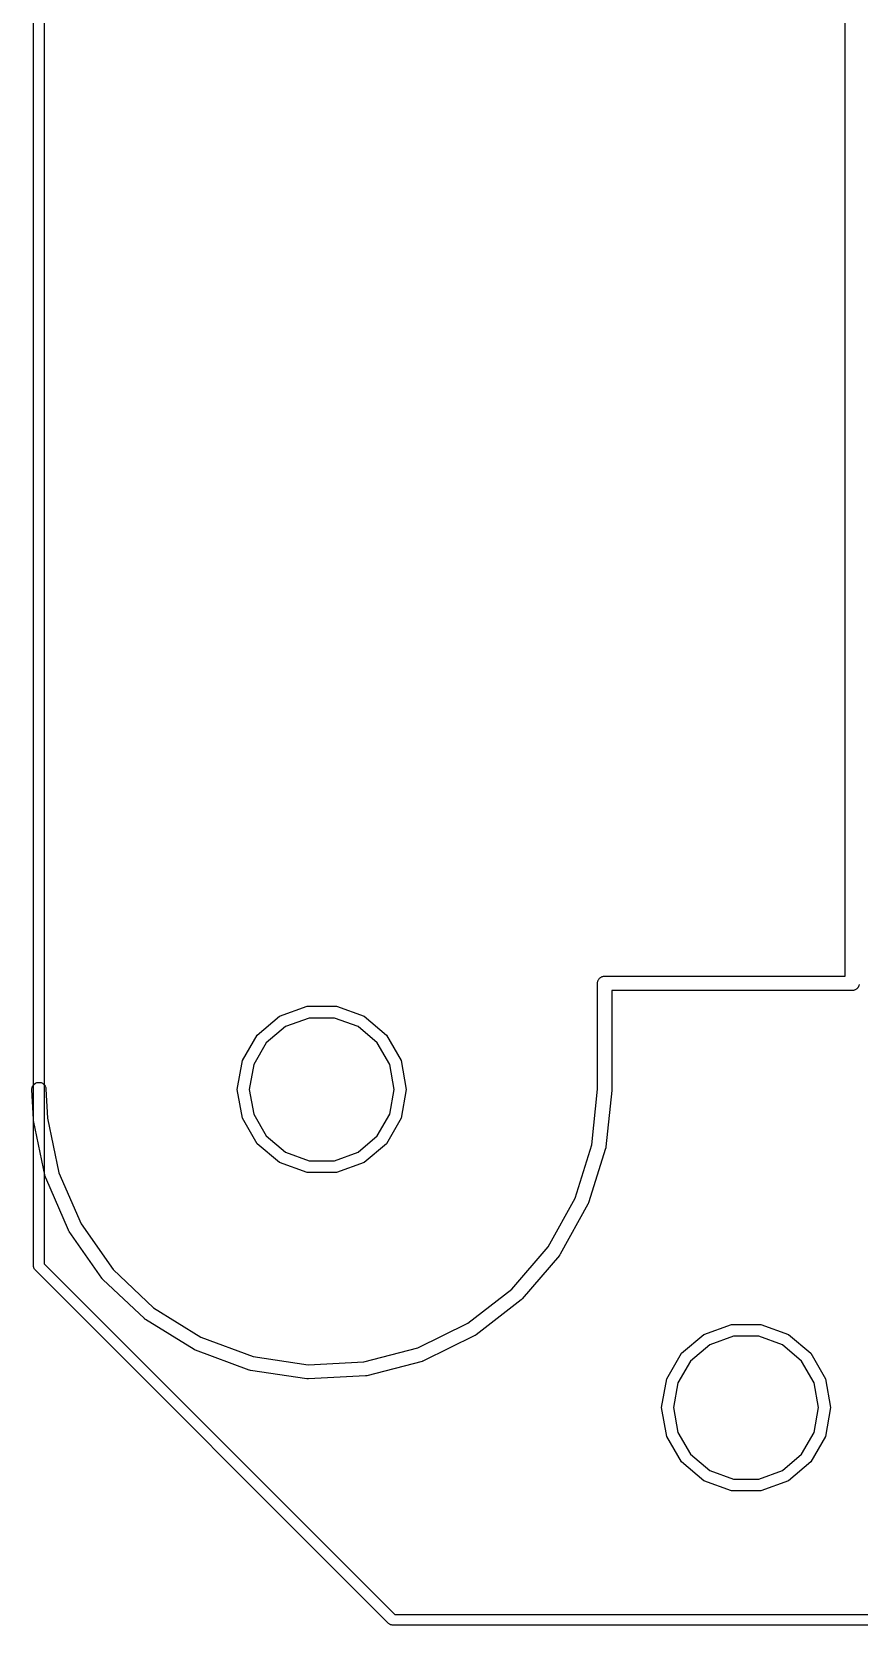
# Model space of a CAD drawing. Extents: x 0 to 100, y 0 to 100.
# Drawn here: x -0.1 to 11.6, y 3.92 to 26.45 of the extents above; entities that cross this region are included whole.
import ezdxf

# ---------------------------------------------------------------- set-up
doc = ezdxf.new("R2010")
doc.units = 0
doc.header["$MEASUREMENT"] = 0
doc.layers.add('BLACK', color=7, linetype='CONTINUOUS')

msp = doc.modelspace()

# ---------------------------------------------------------------- linework, layer by layer
at = {"layer": 'BLACK', "linetype": 'CONTINUOUS'}
for p, q in [((-0.075, 9.00327), (-0.075, 47.1893)), ((0.075, 47.1772), (0.075, 9.03106)), ((11.4, 13.1), (11.4, 27.9)), ((7.92221, 13.0653), (7.92902, 13.071)), ((7.92902, 13.071), (7.93473, 13.0778)), ((7.93473, 13.0778), (7.94243, 13.0822)), ((7.94243, 13.0822), (7.94923, 13.0879)), ((7.94923, 13.0879), (7.95758, 13.091)), ((7.95758, 13.091), (7.96527, 13.0954)), ((7.96527, 13.0954), (7.97402, 13.097)), ((7.97402, 13.097), (7.98237, 13.1)), ((7.98237, 13.1), (7.99125, 13.1)), ((7.99125, 13.1), (7.99125, 13.1)), ((7.99125, 13.1), (11.4, 13.1)), ((7.9, 13.0176), (7.90304, 13.026)), ((7.9, 13.0087), (7.9, 13.0176)), ((7.9, 11.5051), (7.9, 13.0087)), ((7.90304, 13.026), (7.90458, 13.0347)), ((7.90458, 13.0347), (7.90902, 13.0424)), ((7.90902, 13.0424), (7.91206, 13.0508)), ((7.91206, 13.0508), (7.91777, 13.0576)), ((7.91777, 13.0576), (7.92221, 13.0653)), ((11.5087, 12.9), (8.1, 12.9)), ((8.1, 12.9), (8.1, 11.4913)), ((11.5088, 12.9), (11.5087, 12.9)), ((11.5176, 12.9), (11.5088, 12.9)), ((11.526, 12.903), (11.5176, 12.9)), ((11.5347, 12.9046), (11.526, 12.903)), ((11.5424, 12.909), (11.5347, 12.9046)), ((11.5508, 12.9121), (11.5424, 12.909)), ((11.5576, 12.9178), (11.5508, 12.9121)), ((11.5653, 12.9222), (11.5576, 12.9178)), ((11.571, 12.929), (11.5653, 12.9222)), ((11.5778, 12.9347), (11.571, 12.929)), ((11.5822, 12.9424), (11.5778, 12.9347)), ((11.5879, 12.9492), (11.5822, 12.9424)), ((11.591, 12.9576), (11.5879, 12.9492)), ((11.5954, 12.9653), (11.591, 12.9576)), ((11.597, 12.974), (11.5954, 12.9653)), ((11.6, 12.9824), (11.597, 12.974)), ((3.4025, 12.5349), (3.79249, 12.6768)), ((3.79249, 12.6768), (4.20751, 12.6768)), ((4.20751, 12.6768), (4.5975, 12.5349)), ((3.08458, 12.2681), (3.4025, 12.5349)), ((3.82201, 12.5094), (3.4875, 12.3877)), ((4.17799, 12.5094), (3.82201, 12.5094)), ((4.5125, 12.3877), (4.17799, 12.5094)), ((4.5975, 12.5349), (4.91542, 12.2681)), ((2.87707, 11.9087), (3.08458, 12.2681)), ((3.4875, 12.3877), (3.2148, 12.1589)), ((4.7852, 12.1589), (4.5125, 12.3877)), ((4.91542, 12.2681), (5.12293, 11.9087)), ((3.2148, 12.1589), (3.03681, 11.8506)), ((4.96319, 11.8506), (4.7852, 12.1589)), ((2.805, 11.5), (2.87707, 11.9087)), ((3.03681, 11.8506), (2.975, 11.5)), ((5.025, 11.5), (4.96319, 11.8506)), ((5.12293, 11.9087), (5.195, 11.5)), ((-0.09986, 11.5052), (-0.09677, 11.5252)), ((-0.09986, 11.4948), (-0.09986, 11.5052)), ((-0.07795, 11.0767), (-0.09986, 11.4948)), ((-0.09677, 11.5252), (-0.08973, 11.5442)), ((-0.08973, 11.5442), (-0.07902, 11.5613)), ((-0.07902, 11.5613), (-0.06508, 11.5759)), ((-0.06508, 11.5759), (-0.04848, 11.5875)), ((-0.04848, 11.5875), (-0.0299, 11.5954)), ((-0.0299, 11.5954), (-0.01011, 11.5995)), ((-0.01011, 11.5995), (0.01011, 11.5995)), ((0.01011, 11.5995), (0.0299, 11.5954)), ((0.0299, 11.5954), (0.04848, 11.5875)), ((0.04848, 11.5875), (0.06508, 11.5759)), ((0.06508, 11.5759), (0.07902, 11.5613)), ((0.07902, 11.5613), (0.08973, 11.5442)), ((0.08973, 11.5442), (0.09677, 11.5252)), ((0.09677, 11.5252), (0.09986, 11.5052)), ((0.09986, 11.5052), (0.12137, 11.0948)), ((2.87707, 11.0913), (2.805, 11.5)), ((2.975, 11.5), (3.03681, 11.1494)), ((4.96319, 11.1494), (5.025, 11.5)), ((5.195, 11.5), (5.12293, 11.0913)), ((7.81984, 10.7159), (7.9, 11.5051)), ((8.1, 11.4913), (8.09912, 11.4863)), ((8.09912, 11.4863), (8.01779, 10.6856)), ((-0.07758, 11.0742), (-0.07795, 11.0767)), ((-0.07758, 11.0718), (-0.07758, 11.0742)), ((-0.07598, 11.0614), (-0.07758, 11.0718)), ((0.08935, 10.2701), (-0.07598, 11.0614)), ((0.12137, 11.0948), (0.28305, 10.3209)), ((3.08458, 10.7319), (2.87707, 11.0913)), ((3.03681, 11.1494), (3.2148, 10.8411)), ((4.7852, 10.8411), (4.96319, 11.1494)), ((5.12293, 11.0913), (4.91542, 10.7319)), ((3.2148, 10.8411), (3.4875, 10.6123)), ((4.5125, 10.6123), (4.7852, 10.8411)), ((3.4025, 10.4651), (3.08458, 10.7319)), ((3.4875, 10.6123), (3.82201, 10.4906)), ((4.17799, 10.4906), (4.5125, 10.6123)), ((4.91542, 10.7319), (4.5975, 10.4651)), ((7.58415, 9.96383), (7.81984, 10.7159)), ((8.01372, 10.6658), (7.77197, 9.89434)), ((8.01471, 10.6706), (8.01372, 10.6658)), ((8.01619, 10.6752), (8.01471, 10.6706)), ((8.01779, 10.6856), (8.01619, 10.6752)), ((8.01779, 10.6856), (8.01779, 10.6856)), ((8.01779, 10.6856), (8.01779, 10.6856)), ((3.79249, 10.3232), (3.4025, 10.4651)), ((3.82201, 10.4906), (4.17799, 10.4906)), ((4.5975, 10.4651), (4.20751, 10.3232)), ((0.09083, 10.2654), (0.08935, 10.2701)), ((0.09181, 10.2606), (0.09083, 10.2654)), ((0.09545, 10.2508), (0.09181, 10.2606)), ((0.09546, 10.2508), (0.09545, 10.2508)), ((0.41654, 9.50885), (0.09546, 10.2508)), ((0.09546, 10.2508), (0.09546, 10.2508)), ((0.28305, 10.3209), (0.59605, 9.5976)), ((4.20751, 10.3232), (3.79249, 10.3232)), ((7.20206, 9.27451), (7.58415, 9.96383)), ((7.764, 9.87575), (7.37206, 9.16867)), ((7.76593, 9.88025), (7.764, 9.87575)), ((7.76832, 9.88452), (7.76593, 9.88025)), ((7.77196, 9.89431), (7.76832, 9.88452)), ((7.77197, 9.89433), (7.77196, 9.89431)), ((7.77197, 9.89434), (7.77197, 9.89433)), ((0.41892, 9.50458), (0.41654, 9.50885)), ((0.42085, 9.50008), (0.41892, 9.50458)), ((0.4264, 9.4912), (0.42085, 9.50008)), ((0.89011, 8.82896), (0.4264, 9.4912)), ((0.59605, 9.5976), (1.04811, 8.952)), ((6.68916, 8.6761), (7.20206, 9.27451)), ((0.075, 9.03106), (5.03107, 4.075)), ((7.36052, 9.15207), (6.83441, 8.53824)), ((7.36332, 9.15609), (7.36052, 9.15207)), ((7.36651, 9.15979), (7.36332, 9.15609)), ((7.37205, 9.16865), (7.36651, 9.15979)), ((7.37206, 9.16866), (7.37205, 9.16865)), ((7.37206, 9.16867), (7.37206, 9.16866)), ((-0.07587, 8.99336), (-0.075, 9.00327)), ((-0.07329, 8.98375), (-0.07587, 8.99336)), ((-0.07156, 8.97395), (-0.07329, 8.98375)), ((-0.06989, 8.97105), (-0.07156, 8.97395)), ((-0.06902, 8.96782), (-0.06989, 8.97105)), ((-0.06331, 8.95967), (-0.06902, 8.96782)), ((-0.05834, 8.95105), (-0.06331, 8.95967)), ((-0.05072, 8.94466), (-0.05834, 8.95105)), ((4.94466, 3.94927), (-0.05072, 8.94466)), ((0.8933, 8.82525), (0.89011, 8.82896)), ((0.89609, 8.82124), (0.8933, 8.82525)), ((0.9033, 8.81367), (0.89609, 8.82124)), ((0.90331, 8.81366), (0.9033, 8.81367)), ((0.90332, 8.81366), (0.90331, 8.81366)), ((1.49071, 8.25818), (0.90332, 8.81366)), ((1.04811, 8.952), (1.62075, 8.41048)), ((6.06641, 8.19305), (6.68916, 8.6761)), ((1.62075, 8.41048), (2.29058, 7.99517)), ((6.81977, 8.5243), (6.18097, 8.0288)), ((6.82332, 8.52768), (6.81977, 8.5243)), ((6.82719, 8.53066), (6.82332, 8.52768)), ((6.83439, 8.53822), (6.82719, 8.53066)), ((6.8344, 8.53824), (6.83439, 8.53822)), ((6.83441, 8.53824), (6.8344, 8.53824)), ((1.49459, 8.25519), (1.49071, 8.25818)), ((1.49813, 8.25183), (1.49459, 8.25519)), ((1.50671, 8.24586), (1.49813, 8.25183)), ((1.50672, 8.24585), (1.50671, 8.24586)), ((1.50673, 8.24585), (1.50672, 8.24585)), ((2.19382, 7.81983), (1.50673, 8.24585)), ((5.35925, 7.84508), (6.06641, 8.19305)), ((9.4025, 8.0349), (9.79249, 8.17685)), ((9.79249, 8.17685), (10.2075, 8.17685)), ((10.2075, 8.17685), (10.5975, 8.0349)), ((2.29058, 7.99517), (3.03023, 7.72302)), ((6.16383, 8.01808), (5.43844, 7.66115)), ((6.16798, 8.02068), (6.16383, 8.01808)), ((6.17237, 8.02282), (6.16798, 8.02068)), ((6.18095, 8.02878), (6.17237, 8.02282)), ((6.18097, 8.02879), (6.18095, 8.02878)), ((6.18097, 8.0288), (6.18097, 8.02879)), ((9.08458, 7.76813), (9.4025, 8.0349)), ((9.4875, 7.88768), (9.2148, 7.65886)), ((9.82201, 8.00943), (9.4875, 7.88768)), ((10.178, 8.00943), (9.82201, 8.00943)), ((10.5125, 7.88768), (10.178, 8.00943)), ((10.7852, 7.65886), (10.5125, 7.88768)), ((10.5975, 8.0349), (10.9154, 7.76813)), ((2.19821, 7.81769), (2.19382, 7.81983)), ((2.20236, 7.8151), (2.19821, 7.81769)), ((2.21197, 7.81098), (2.20236, 7.8151)), ((2.21198, 7.81097), (2.21197, 7.81098)), ((2.21199, 7.81097), (2.21198, 7.81097)), ((2.97071, 7.53182), (2.21199, 7.81097)), ((3.03023, 7.72302), (3.80951, 7.60517)), ((4.59657, 7.64642), (5.35925, 7.84508)), ((5.43844, 7.66115), (5.42882, 7.65702)), ((8.87707, 7.40871), (9.08458, 7.76813)), ((10.9154, 7.76813), (11.1229, 7.40871)), ((2.97544, 7.5306), (2.97071, 7.53182)), ((2.98003, 7.5289), (2.97544, 7.5306)), ((2.99029, 7.52679), (2.98003, 7.5289)), ((3.78965, 7.4059), (2.99029, 7.52679)), ((3.80951, 7.60517), (4.59657, 7.64642)), ((4.61718, 7.44722), (3.80983, 7.40491)), ((4.62202, 7.44797), (4.61718, 7.44722)), ((4.6269, 7.44821), (4.62202, 7.44797)), ((4.63715, 7.45031), (4.6269, 7.44821)), ((5.41949, 7.6541), (4.63715, 7.45031)), ((5.42408, 7.65581), (5.41949, 7.6541)), ((5.42882, 7.65702), (5.42408, 7.65581)), ((9.2148, 7.65886), (9.03681, 7.35057)), ((10.9632, 7.35057), (10.7852, 7.65886)), ((3.79453, 7.40566), (3.78965, 7.4059)), ((3.79937, 7.40491), (3.79453, 7.40566)), ((3.80983, 7.40491), (3.79937, 7.40491)), ((8.805, 7), (8.87707, 7.40871)), ((9.03681, 7.35057), (8.975, 7)), ((11.025, 7), (10.9632, 7.35057)), ((11.1229, 7.40871), (11.195, 7)), ((8.87707, 6.59129), (8.805, 7)), ((8.975, 7), (9.03681, 6.64943)), ((10.9632, 6.64943), (11.025, 7)), ((11.195, 7), (11.1229, 6.59129)), ((9.08458, 6.23187), (8.87707, 6.59129)), ((9.03681, 6.64943), (9.2148, 6.34114)), ((10.7852, 6.34114), (10.9632, 6.64943)), ((11.1229, 6.59129), (10.9154, 6.23187)), ((9.2148, 6.34114), (9.4875, 6.11232)), ((10.5125, 6.11232), (10.7852, 6.34114)), ((9.4025, 5.9651), (9.08458, 6.23187)), ((9.4875, 6.11232), (9.82201, 5.99057)), ((10.178, 5.99057), (10.5125, 6.11232)), ((10.9154, 6.23187), (10.5975, 5.9651)), ((9.79249, 5.82315), (9.4025, 5.9651)), ((9.82201, 5.99057), (10.178, 5.99057)), ((10.5975, 5.9651), (10.2075, 5.82315)), ((10.2075, 5.82315), (9.79249, 5.82315)), ((5.03107, 4.075), (30.9967, 4.075)), ((4.95105, 3.94166), (4.94466, 3.94927)), ((4.95967, 3.93668), (4.95105, 3.94166)), ((4.96781, 3.93098), (4.95967, 3.93668)), ((4.97105, 3.93011), (4.96781, 3.93098)), ((4.97395, 3.92844), (4.97105, 3.93011)), ((4.98375, 3.92671), (4.97395, 3.92844)), ((4.99336, 3.92413), (4.98375, 3.92671)), ((5.00326, 3.925), (4.99336, 3.92413)), ((30.9689, 3.925), (5.00326, 3.925))]:
    msp.add_line(p, q, dxfattribs=at)

doc.saveas('drawing.dxf')
